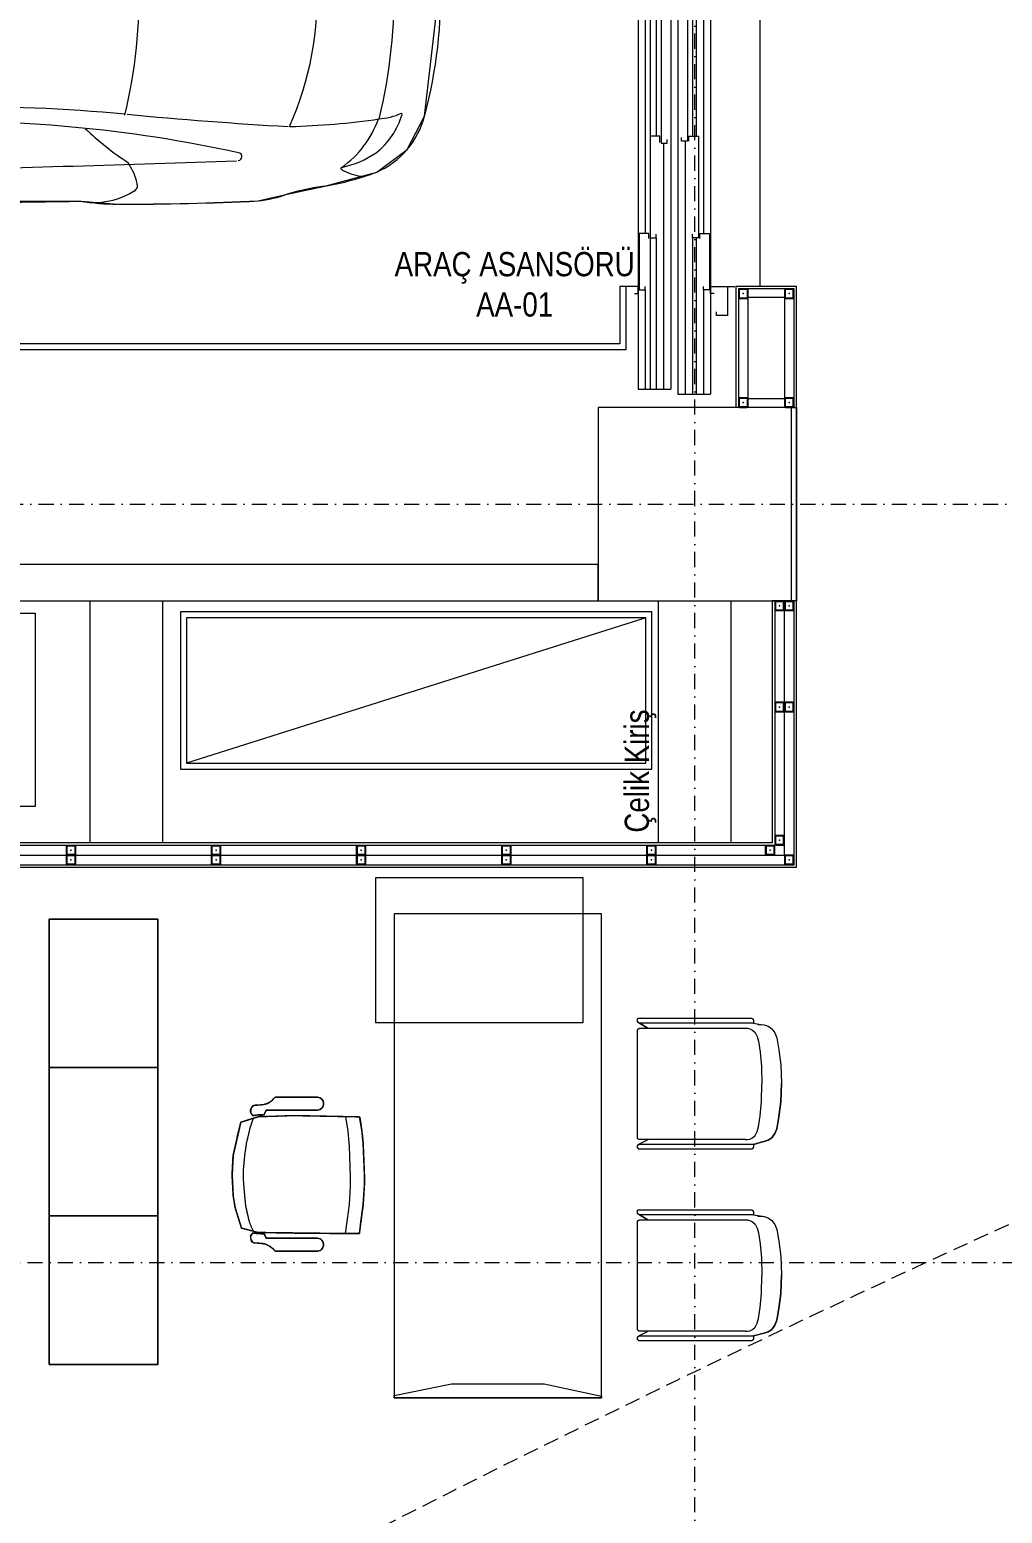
# Model space of a CAD drawing. Extents: x -1281 to 23780, y 0 to 7214.
# Drawn here: x 7592 to 7995, y 1568 to 2181 of the extents above; entities that cross this region are included whole.
import ezdxf
from ezdxf.xclip import XClip

# ---------------------------------------------------------------- set-up
doc = ezdxf.new("R2010")
doc.units = 0
doc.header["$LTSCALE"] = 25
doc.header["$MEASUREMENT"] = 0
doc.header["$XCLIPFRAME"] = 0
for name, pattern in [('DASHDOT2', [0.5, 0.25, -0.125, 0, -0.125]), ('DOT2', [0.125, 0, -0.125]), ('HIDDEN', [0.375, 0.25, -0.125])]:
    doc.linetypes.add(name, pattern=pattern)
doc.layers.get('0').update_dxf_attribs({"color": 9, "lineweight": 9})
for name, color, linetype, lineweight in [('00', 9, 'Continuous', 9), ('01', 9, 'Continuous', 9), ('04', 9, 'Continuous', 9), ('05', 9, 'Continuous', 9), ('05V', 9, 'Continuous', 9), ('06D', 9, 'Continuous', 9), ('10', 9, 'Continuous', 9), ('11', 9, 'Continuous', 9), ('14', 9, 'Continuous', 9), ('20', 9, 'DOT2', 9), ('21', 9, 'Continuous', 9), ('24', 9, 'DASHDOT2', 9), ('33', 9, 'BATTING', 9), ('35', 9, 'Continuous', 9), ('40', 9, 'Continuous', 9)]:
    doc.layers.add(name, color=color, linetype=linetype, lineweight=lineweight)
doc.styles.add('MuuM_TEXT-STANDART', font='ARIALN.TTF')
doc.linetypes.add('BATTING', pattern='A,0.0001,-0.1,[134,ltypeshp.shx,S=0.1,R=0,X=-0.1,Y=0],-0.2,[134,ltypeshp.shx,S=0.1,R=180,X=0.1,Y=0],-0.1', length=0.4001)

# ---------------------------------------------------------------- blocks, each defined once
blk = doc.blocks.new('Group-321-1')
at = {"lineweight": 0}
blk.add_line((384784.4115, 69370.3332), (384784.4025, 69370.333), dxfattribs=at)
blk.add_lwpolyline([(384783.7337, 69368.6844), (384784.4562, 69370.087), (384784.5363, 69370.2162), (384784.6671, 69370.4777), (384784.7897, 69370.7386), (384784.8195, 69370.8587), (384784.8615, 69371.012), (384784.9078, 69371.2302), (384784.8821, 69371.3838), (384784.7923, 69371.511), (384784.3139, 69371.8312)], dxfattribs=at)
for centre, radius, start, end in [((384783.4781, 69370.0639), 1.955, 47.82213, 64.69011), ((384783.2195, 69369.5931), 2.3005, 49.39154, 63.95538), ((384784.5586, 69371.2508), 0.3498, 356.62857, 48.06952), ((384784.4941, 69371.4395), 0.2436, 335.17406, 358.37121), ((384784.7399, 69371.4259), 0.00701, 59.86846, 111.34875), ((384784.5288, 69371.2049), 0.3125, 10.97646, 46.62082), ((384783.5314, 69370.1506), 1.343, 38.96815, 65.63874), ((384781.8315, 69372.3216), 3.0479, 334.21461, 341.20486), ((384784.4106, 69371.0507), 0.4181, 8.17799, 43.14791), ((384784.436, 69371.2157), 0.4025, 344.87136, 6.93609), ((384783.6723, 69371.3777), 1.2443, 342.93171, 353.19059), ((384784.6574, 69371.3463), 0.2984, 307.91253, 324.35119), ((384784.8286, 69371.1089), 0.00442, 156.7934, 286.8057), ((384784.7921, 69371.1821), 0.0862, 296.01639, 304.31017), ((384785.7608, 69370.6832), 0.9575, 159.91432, 169.43756), ((384768.9056, 69380.2116), 18.1799, 327.41502, 329.52117), ((384784.272, 69370.9318), 0.5525, 339.53334, 352.63243), ((384788.9005, 69367.1922), 5.6052, 140.49177, 154.76171), ((384784.589, 69370.7491), 0.0159, 335.25781, 146.65222), ((384782.8801, 69368.8575), 2.0531, 49.15292, 64.97396), ((384699.7855, 69410.5499), 93.6961, 334.028379, 334.853054), ((384773.8988, 69375.6976), 11.9668, 332.7589, 335.51885), ((384790.2301, 69366.5903), 7.1236, 147.53968, 159.57673), ((384783.8462, 69371.294), 1.1104, 288.38549, 300.06314), ((384784.4389, 69370.1168), 0.2179, 74.67138, 96.89437), ((384784.4908, 69370.2948), 0.0326, 47.10176, 80.1697), ((384784.2014, 69370.2765), 0.3186, 330.18057, 4.68324), ((384784.4824, 69370.2982), 0.0369, 5.3122, 33.85612), ((384783.6393, 69370.6814), 1.0105, 323.73754, 332.58665), ((384743.6698, 69390.211), 45.4809, 331.7595, 333.7383)]:
    blk.add_arc(centre, radius, start, end, dxfattribs=at)
blk = doc.blocks.new('Group-41-1')
for p, q in [((384804.5645, 69162.035), (384804.5645, 69161.585)), ((384805.1779, 69162.035), (384804.5645, 69162.035)), ((384805.1779, 69161.585), (384805.1779, 69162.035)), ((384804.5645, 69161.585), (384805.1779, 69161.585))]:
    blk.add_line(p, q)
at = {"flags": 128}
blk.add_lwpolyline([(384804.5645, 69162.035), (384805.1779, 69162.035), (384805.1779, 69161.585), (384804.5645, 69161.585)], close=True, dxfattribs=at)
blk = doc.blocks.new('Group-42-1')
at = {"layer": '05', "color": 7}
for p in [(-1.2267, 0), (-0.6133, 0), (0, 0)]:
    blk.add_blockref('Group-41-1', p, dxfattribs=at)
blk = doc.blocks.new('Group-32-1')
for p, q in [((384804.5516, 69159.371), (384804.573, 69159.3356)), ((384804.5731, 69159.3699), (384804.573, 69159.3694)), ((384804.573, 69159.3694), (384804.573, 69159.3689)), ((384804.573, 69159.3689), (384804.573, 69158.9239)), ((384804.5732, 69159.3709), (384804.5731, 69159.3704)), ((384804.5731, 69159.3704), (384804.5731, 69159.3699)), ((384804.5733, 69159.3713), (384804.5732, 69159.3709)), ((384804.5735, 69159.3718), (384804.5733, 69159.3713)), ((384804.5736, 69159.3723), (384804.5735, 69159.3718)), ((384804.5738, 69159.3727), (384804.5736, 69159.3723)), ((384804.574, 69159.3732), (384804.5738, 69159.3727)), ((384804.5742, 69159.3736), (384804.574, 69159.3732)), ((384804.5745, 69159.374), (384804.5742, 69159.3736)), ((384804.5747, 69159.3745), (384804.5745, 69159.374)), ((384804.575, 69159.3749), (384804.5747, 69159.3745)), ((384804.5753, 69159.3752), (384804.575, 69159.3749)), ((384804.5756, 69159.3756), (384804.5753, 69159.3752)), ((384804.576, 69159.376), (384804.5756, 69159.3756)), ((384804.5763, 69159.3763), (384804.576, 69159.376)), ((384804.5767, 69159.3766), (384804.5763, 69159.3763)), ((384804.5771, 69159.3769), (384804.5767, 69159.3766)), ((384804.5775, 69159.3772), (384804.5771, 69159.3769)), ((384804.5779, 69159.3775), (384804.5775, 69159.3772)), ((384804.5783, 69159.3777), (384804.5779, 69159.3775)), ((384804.5788, 69159.3779), (384804.5783, 69159.3777)), ((384804.5792, 69159.3781), (384804.5788, 69159.3779)), ((384804.5797, 69159.3783), (384804.5792, 69159.3781)), ((384804.5801, 69159.3785), (384804.5797, 69159.3783)), ((384804.5806, 69159.3786), (384804.5801, 69159.3785)), ((384804.5811, 69159.3787), (384804.5806, 69159.3786)), ((384804.5816, 69159.3788), (384804.5811, 69159.3787)), ((384804.5821, 69159.3789), (384804.5816, 69159.3788)), ((384804.5825, 69159.3789), (384804.5821, 69159.3789)), ((384804.583, 69159.3789), (384804.5825, 69159.3789)), ((384805.023, 69159.3789), (384804.583, 69159.3789)), ((384805.0235, 69159.3789), (384805.023, 69159.3789)), ((384805.024, 69159.3789), (384805.0235, 69159.3789)), ((384805.0245, 69159.3788), (384805.024, 69159.3789)), ((384805.0249, 69159.3787), (384805.0245, 69159.3788)), ((384805.0254, 69159.3786), (384805.0249, 69159.3787)), ((384805.0259, 69159.3785), (384805.0254, 69159.3786)), ((384805.0264, 69159.3783), (384805.0259, 69159.3785)), ((384805.0268, 69159.3781), (384805.0264, 69159.3783)), ((384805.0273, 69159.3779), (384805.0268, 69159.3781)), ((384805.0277, 69159.3777), (384805.0273, 69159.3779)), ((384805.0281, 69159.3775), (384805.0277, 69159.3777)), ((384805.0285, 69159.3772), (384805.0281, 69159.3775)), ((384805.029, 69159.3769), (384805.0285, 69159.3772)), ((384805.0293, 69159.3766), (384805.029, 69159.3769)), ((384805.0297, 69159.3763), (384805.0293, 69159.3766)), ((384805.0301, 69159.376), (384805.0297, 69159.3763)), ((384805.0304, 69159.3756), (384805.0301, 69159.376)), ((384805.0307, 69159.3752), (384805.0304, 69159.3756)), ((384805.031, 69159.3749), (384805.0307, 69159.3752)), ((384805.0313, 69159.3745), (384805.031, 69159.3749)), ((384805.0316, 69159.374), (384805.0313, 69159.3745)), ((384805.0318, 69159.3736), (384805.0316, 69159.374)), ((384805.032, 69159.3732), (384805.0318, 69159.3736)), ((384805.0322, 69159.3727), (384805.032, 69159.3732)), ((384805.0324, 69159.3723), (384805.0322, 69159.3727)), ((384805.0326, 69159.3718), (384805.0324, 69159.3723)), ((384805.0327, 69159.3713), (384805.0326, 69159.3718)), ((384805.0328, 69159.3709), (384805.0327, 69159.3713)), ((384805.0329, 69159.3704), (384805.0328, 69159.3709)), ((384805.0329, 69159.3699), (384805.0329, 69159.3704)), ((384805.033, 69159.3694), (384805.0329, 69159.3699)), ((384805.0521, 69159.3725), (384805.033, 69159.3345)), ((384805.033, 69159.3689), (384805.033, 69159.3694)), ((384805.033, 69158.9322), (384805.033, 69159.3689)), ((384805.033, 69158.9322), (384805.033, 69158.9322)), ((384804.5516, 69158.8992), (384804.558, 69158.8616)), ((384805.0524, 69158.8992), (384805.0423, 69158.8616))]:
    blk.add_line(p, q)
at = {"flags": 128}
for points in [[(384804.5309, 69158.9092), (384804.5309, 69158.9087), (384804.531, 69158.9082), (384804.531, 69158.9077), (384804.5311, 69158.9072), (384804.5312, 69158.9068), (384804.5314, 69158.9063), (384804.5315, 69158.9058), (384804.5317, 69158.9054), (384804.5319, 69158.9049), (384804.5321, 69158.9045), (384804.5324, 69158.904), (384804.5326, 69158.9036), (384804.5329, 69158.9032), (384804.5332, 69158.9028), (384804.5335, 69158.9025), (384804.5339, 69158.9021), (384804.5342, 69158.9018), (384804.5346, 69158.9015), (384804.535, 69158.9012), (384804.5354, 69158.9009), (384804.5358, 69158.9006), (384804.5362, 69158.9004), (384804.5367, 69158.9001), (384804.5371, 69158.8999), (384804.5376, 69158.8998), (384804.538, 69158.8996), (384804.5385, 69158.8995), (384804.539, 69158.8994), (384804.5395, 69158.8993), (384804.54, 69158.8992), (384804.5404, 69158.8992), (384804.5409, 69158.8992), (384804.5516, 69158.8992), (384804.5516, 69159.3689), (384804.5516, 69159.3694), (384804.5516, 69159.3699), (384804.5515, 69159.3704), (384804.5515, 69159.3709), (384804.5513, 69159.3713), (384804.5512, 69159.3718), (384804.5511, 69159.3723), (384804.5509, 69159.3727), (384804.5507, 69159.3732), (384804.5505, 69159.3736), (384804.5502, 69159.374), (384804.55, 69159.3745), (384804.5497, 69159.3749), (384804.5494, 69159.3752), (384804.5491, 69159.3756), (384804.5487, 69159.376), (384804.5484, 69159.3763), (384804.548, 69159.3766), (384804.5476, 69159.3769), (384804.5472, 69159.3772), (384804.5468, 69159.3775), (384804.5464, 69159.3777), (384804.5459, 69159.3779), (384804.5455, 69159.3781), (384804.545, 69159.3783), (384804.5445, 69159.3785), (384804.5441, 69159.3786), (384804.5436, 69159.3787), (384804.5431, 69159.3788), (384804.5426, 69159.3789), (384804.5421, 69159.3789), (384804.5416, 69159.3789), (384804.5359, 69159.3789), (384804.5357, 69159.3789), (384804.5354, 69159.3789), (384804.5352, 69159.3788), (384804.535, 69159.3788), (384804.5347, 69159.3788), (384804.5345, 69159.3787), (384804.5343, 69159.3786), (384804.534, 69159.3785), (384804.5338, 69159.3784), (384804.5336, 69159.3783), (384804.5334, 69159.3782), (384804.5332, 69159.3781), (384804.533, 69159.3779), (384804.5328, 69159.3778), (384804.5326, 69159.3776), (384804.5324, 69159.3774), (384804.5322, 69159.3773), (384804.5321, 69159.3771), (384804.5319, 69159.3769), (384804.5318, 69159.3767), (384804.5316, 69159.3765), (384804.5315, 69159.3763), (384804.5314, 69159.376), (384804.5313, 69159.3758), (384804.5312, 69159.3756), (384804.5312, 69159.3754), (384804.5311, 69159.3751), (384804.531, 69159.3749), (384804.531, 69159.3746), (384804.531, 69159.3744), (384804.5309, 69159.3741), (384804.5309, 69159.3739), (384804.5309, 69158.9092)], [(384805.0521, 69158.8992), (384805.0628, 69158.8992), (384805.0633, 69158.8992), (384805.0638, 69158.8992), (384805.0642, 69158.8993), (384805.0647, 69158.8994), (384805.0652, 69158.8995), (384805.0657, 69158.8996), (384805.0661, 69158.8998), (384805.0666, 69158.8999), (384805.0671, 69158.9001), (384805.0675, 69158.9004), (384805.0679, 69158.9006), (384805.0683, 69158.9009), (384805.0687, 69158.9012), (384805.0691, 69158.9015), (384805.0695, 69158.9018), (384805.0698, 69158.9021), (384805.0702, 69158.9025), (384805.0705, 69158.9028), (384805.0708, 69158.9032), (384805.0711, 69158.9036), (384805.0714, 69158.904), (384805.0716, 69158.9045), (384805.0718, 69158.9049), (384805.072, 69158.9054), (384805.0722, 69158.9058), (384805.0723, 69158.9063), (384805.0725, 69158.9068), (384805.0726, 69158.9072), (384805.0727, 69158.9077), (384805.0727, 69158.9082), (384805.0728, 69158.9087), (384805.0728, 69158.9092), (384805.0728, 69159.3689), (384805.0728, 69159.3694), (384805.0727, 69159.3699), (384805.0727, 69159.3704), (384805.0726, 69159.3709), (384805.0725, 69159.3713), (384805.0723, 69159.3718), (384805.0722, 69159.3723), (384805.072, 69159.3727), (384805.0718, 69159.3732), (384805.0716, 69159.3736), (384805.0714, 69159.374), (384805.0711, 69159.3745), (384805.0708, 69159.3749), (384805.0705, 69159.3752), (384805.0702, 69159.3756), (384805.0698, 69159.376), (384805.0695, 69159.3763), (384805.0691, 69159.3766), (384805.0687, 69159.3769), (384805.0683, 69159.3772), (384805.0679, 69159.3775), (384805.0675, 69159.3777), (384805.0671, 69159.3779), (384805.0666, 69159.3781), (384805.0661, 69159.3783), (384805.0657, 69159.3785), (384805.0652, 69159.3786), (384805.0647, 69159.3787), (384805.0642, 69159.3788), (384805.0638, 69159.3789), (384805.0633, 69159.3789), (384805.0628, 69159.3789), (384805.0621, 69159.3789), (384805.0616, 69159.3789), (384805.0611, 69159.3789), (384805.0606, 69159.3788), (384805.0601, 69159.3787), (384805.0596, 69159.3786), (384805.0592, 69159.3785), (384805.0587, 69159.3783), (384805.0582, 69159.3781), (384805.0578, 69159.3779), (384805.0574, 69159.3777), (384805.0569, 69159.3775), (384805.0565, 69159.3772), (384805.0561, 69159.3769), (384805.0557, 69159.3766), (384805.0554, 69159.3763), (384805.055, 69159.376), (384805.0547, 69159.3756), (384805.0543, 69159.3752), (384805.054, 69159.3749), (384805.0538, 69159.3745), (384805.0535, 69159.374), (384805.0533, 69159.3736), (384805.053, 69159.3732), (384805.0528, 69159.3727), (384805.0527, 69159.3723), (384805.0525, 69159.3718), (384805.0524, 69159.3713), (384805.0523, 69159.3709), (384805.0522, 69159.3704), (384805.0521, 69159.3699), (384805.0521, 69159.3694), (384805.0521, 69159.3689), (384805.0521, 69158.8992)]]:
    blk.add_lwpolyline(points, close=True, dxfattribs=at)
for points in [[(384804.5309, 69158.9092, 0.414214), (384804.5409, 69158.8992), (384804.5516, 69158.8992), (384804.5516, 69159.3689, 0.414214), (384804.5416, 69159.3789), (384804.5359, 69159.3789, 0.414214), (384804.5309, 69159.3739)], [(384805.0521, 69158.8992), (384805.0628, 69158.8992, 0.414214), (384805.0728, 69158.9092), (384805.0728, 69159.3689, 0.414214), (384805.0628, 69159.3789), (384805.0621, 69159.3789, 0.414214), (384805.0521, 69159.3689)]]:
    blk.add_lwpolyline(points, format="xyb", close=True, dxfattribs=at)
blk.add_lwpolyline([(384805.033, 69158.9322), (384805.033, 69159.3689, 0.414214), (384805.023, 69159.3789), (384804.583, 69159.3789, 0.414214), (384804.573, 69159.3689), (384804.573, 69158.9239), (384804.5738, 69158.9202)], format="xyb", dxfattribs=at)
for points in [[(384804.573, 69158.9322), (384804.573, 69158.9239), (384804.5752, 69158.9142), (384804.5804, 69158.903), (384804.5903, 69158.8926), (384804.6064, 69158.8839), (384804.6258, 69158.8783), (384804.6716, 69158.8721), (384804.7307, 69158.8665), (384804.803, 69158.8644)], [(384805.033, 69158.9322), (384805.033, 69158.9239), (384805.0308, 69158.9142), (384805.0256, 69158.903), (384805.0157, 69158.8926), (384804.9996, 69158.8839), (384804.9803, 69158.8783), (384804.9344, 69158.8721), (384804.8753, 69158.8665), (384804.803, 69158.8644)], [(384804.5569, 69158.8806), (384804.5569, 69158.8686), (384804.5592, 69158.8546), (384804.5647, 69158.8386), (384804.5752, 69158.8236), (384804.5922, 69158.8111), (384804.6127, 69158.8031), (384804.6612, 69158.7941), (384804.7237, 69158.7861), (384804.8002, 69158.7831)], [(384805.0434, 69158.8658), (384805.0434, 69158.8686), (384805.0412, 69158.8546), (384805.0357, 69158.8386), (384805.0252, 69158.8236), (384805.0082, 69158.8111), (384804.9877, 69158.8031), (384804.9392, 69158.7941), (384804.8767, 69158.7861), (384804.8002, 69158.7831)]]:
    blk.add_lwpolyline(points, dxfattribs=at)
at = {"layer": '40'}
blk.add_lwpolyline([(384805.023, 69159.3789), (384804.583, 69159.3789, 0.414214), (384804.573, 69159.3689), (384804.573, 69159.3366), (384804.573, 69159.3356), (384804.5516, 69159.371), (384804.551, 69159.3725, 0.309775), (384804.5416, 69159.3789), (384804.5359, 69159.3789, 0.413784), (384804.5309, 69159.3739), (384804.5309, 69158.9092, 0.414214), (384804.5409, 69158.8992), (384804.5516, 69158.8992), (384804.5569, 69158.8686), (384804.5592, 69158.8546), (384804.5647, 69158.8386), (384804.5752, 69158.8236), (384804.5922, 69158.8111), (384804.6127, 69158.8031), (384804.6612, 69158.7941), (384804.7237, 69158.7861), (384804.8002, 69158.7831), (384804.8384, 69158.7846), (384804.8767, 69158.7861), (384804.9392, 69158.7941), (384804.9877, 69158.8031), (384805.0082, 69158.8111), (384805.0252, 69158.8236), (384805.0357, 69158.8386), (384805.0412, 69158.8546), (384805.0473, 69158.8804), (384805.0524, 69158.8992), (384805.0628, 69158.8992, 0.414214), (384805.0728, 69158.9092), (384805.0728, 69159.3689, 0.781144), (384805.0521, 69159.3725), (384805.033, 69159.3345), (384805.033, 69159.3689, 0.407263), (384805.0232, 69159.3789)], format="xyb", close=True, dxfattribs=at)
blk = doc.blocks.new('Group-258-1')
at = {"linetype": 'Continuous'}
for p, q in [((384800.0983, 69164.505), (384800.0936, 69164.5084)), ((384800.71, 69164.505), (384800.7146, 69164.5084)), ((384800.2257, 69164.3995), (384800.1668, 69164.4084)), ((384800.2892, 69164.3936), (384800.2257, 69164.3995)), ((384800.3717, 69164.3904), (384800.2892, 69164.3936)), ((384800.4137, 69164.389), (384800.3717, 69164.3904)), ((384800.4502, 69164.389), (384800.4137, 69164.389)), ((384800.4792, 69164.3908), (384800.4502, 69164.389)), ((384800.5299, 69164.394), (384800.4792, 69164.3908)), ((384800.5895, 69164.4019), (384800.5299, 69164.394)), ((384800.6491, 69164.4097), (384800.5895, 69164.4019))]:
    blk.add_line(p, q, dxfattribs=at)
at = {"linetype": 'Continuous', "flags": 128}
for points in [[(384800.0862, 69164.6997), (384800.0862, 69164.6409), (384800.0862, 69164.6409)], [(384800.722, 69164.6997), (384800.722, 69164.6409), (384800.722, 69164.6409)], [(384800.0862, 69164.6409), (384800.0862, 69164.5259), (384800.0862, 69164.6409)], [(384800.1395, 69164.5259), (384800.1395, 69164.6409), (384800.1395, 69164.6409)], [(384800.6687, 69164.5259), (384800.6687, 69164.6409), (384800.6687, 69164.6409)], [(384800.722, 69164.6409), (384800.722, 69164.5259), (384800.722, 69164.6409)], [(384800.0862, 69164.5259), (384800.0862, 69164.5259), (384800.087, 69164.52)], [(384800.0862, 69164.5259), (384800.087, 69164.52), (384800.087, 69164.52)], [(384800.087, 69164.52), (384800.087, 69164.52), (384800.0892, 69164.5143)], [(384800.087, 69164.52), (384800.0892, 69164.5143), (384800.0892, 69164.5143)], [(384800.0892, 69164.5143), (384800.0892, 69164.5143), (384800.0929, 69164.5094)], [(384800.0892, 69164.5143), (384800.0936, 69164.5084), (384800.0929, 69164.5094)], [(384800.0977, 69164.5054), (384800.0977, 69164.5054), (384800.1034, 69164.5026)], [(384800.0977, 69164.5054), (384800.1034, 69164.5026), (384800.1034, 69164.5026)], [(384800.1223, 69164.5026), (384800.1223, 69164.5026), (384800.128, 69164.5054)], [(384800.1223, 69164.5026), (384800.128, 69164.5054), (384800.128, 69164.5054)], [(384800.128, 69164.5054), (384800.128, 69164.5054), (384800.1328, 69164.5094)], [(384800.128, 69164.5054), (384800.1328, 69164.5094), (384800.1328, 69164.5094)], [(384800.1328, 69164.5094), (384800.1328, 69164.5094), (384800.1365, 69164.5143)], [(384800.1328, 69164.5094), (384800.1365, 69164.5143), (384800.1365, 69164.5143)], [(384800.1365, 69164.5143), (384800.1365, 69164.5143), (384800.1387, 69164.52)], [(384800.1365, 69164.5143), (384800.1387, 69164.52), (384800.1387, 69164.52)], [(384800.1387, 69164.52), (384800.1387, 69164.52), (384800.1395, 69164.5259)], [(384800.1387, 69164.52), (384800.1395, 69164.5259), (384800.1395, 69164.5259)], [(384800.6695, 69164.52), (384800.6695, 69164.52), (384800.6687, 69164.5259)], [(384800.6695, 69164.52), (384800.6687, 69164.5259), (384800.6687, 69164.5259)], [(384800.6718, 69164.5143), (384800.6718, 69164.5143), (384800.6695, 69164.52)], [(384800.6718, 69164.5143), (384800.6695, 69164.52), (384800.6695, 69164.52)], [(384800.6754, 69164.5094), (384800.6754, 69164.5094), (384800.6718, 69164.5143)], [(384800.6754, 69164.5094), (384800.6718, 69164.5143), (384800.6718, 69164.5143)], [(384800.6802, 69164.5054), (384800.6802, 69164.5054), (384800.6754, 69164.5094)], [(384800.6802, 69164.5054), (384800.6754, 69164.5094), (384800.6754, 69164.5094)], [(384800.6859, 69164.5026), (384800.6859, 69164.5026), (384800.6802, 69164.5054)], [(384800.6859, 69164.5026), (384800.6802, 69164.5054), (384800.6802, 69164.5054)], [(384800.7105, 69164.5054), (384800.7105, 69164.5054), (384800.7048, 69164.5026)], [(384800.7105, 69164.5054), (384800.7048, 69164.5026), (384800.7048, 69164.5026)], [(384800.719, 69164.5143), (384800.7146, 69164.5084), (384800.7153, 69164.5094)], [(384800.719, 69164.5143), (384800.719, 69164.5143), (384800.7153, 69164.5094)], [(384800.7213, 69164.52), (384800.7213, 69164.52), (384800.719, 69164.5143)], [(384800.7213, 69164.52), (384800.719, 69164.5143), (384800.719, 69164.5143)], [(384800.722, 69164.5259), (384800.722, 69164.5259), (384800.7213, 69164.52)], [(384800.722, 69164.5259), (384800.7213, 69164.52), (384800.7213, 69164.52)], [(384800.1034, 69164.5026), (384800.1034, 69164.5026), (384800.1096, 69164.5011)], [(384800.1034, 69164.5026), (384800.1096, 69164.5011), (384800.1096, 69164.5011)], [(384800.1096, 69164.5011), (384800.1096, 69164.5011), (384800.1161, 69164.5011)], [(384800.1096, 69164.5011), (384800.1161, 69164.5011), (384800.1161, 69164.5011)], [(384800.1161, 69164.5011), (384800.1161, 69164.5011), (384800.1223, 69164.5026)], [(384800.1161, 69164.5011), (384800.1223, 69164.5026), (384800.1223, 69164.5026)], [(384800.6922, 69164.5011), (384800.6922, 69164.5011), (384800.6859, 69164.5026)], [(384800.6922, 69164.5011), (384800.6859, 69164.5026), (384800.6859, 69164.5026)], [(384800.6986, 69164.5011), (384800.6986, 69164.5011), (384800.6922, 69164.5011)], [(384800.6986, 69164.5011), (384800.6922, 69164.5011), (384800.6922, 69164.5011)], [(384800.7048, 69164.5026), (384800.7048, 69164.5026), (384800.6986, 69164.5011)], [(384800.7048, 69164.5026), (384800.6986, 69164.5011), (384800.6986, 69164.5011)]]:
    blk.add_lwpolyline(points, close=True, dxfattribs=at)
at = {"linetype": 'Continuous'}
for points in [[(384800.3272, 69164.8751), (384800.2792, 69164.8644), (384800.2312, 69164.8536)], [(384800.4074, 69164.8792), (384800.3673, 69164.8772), (384800.3272, 69164.8751)], [(384800.4932, 69164.8746), (384800.4503, 69164.8769), (384800.4074, 69164.8792)], [(384800.5432, 69164.8666), (384800.5182, 69164.8706), (384800.4932, 69164.8746)], [(384800.1886, 69164.8426), (384800.1775, 69164.8055), (384800.1663, 69164.7685)], [(384800.2312, 69164.8536), (384800.2099, 69164.8481), (384800.1886, 69164.8426)], [(384800.2746, 69164.8191), (384800.2429, 69164.8115), (384800.2113, 69164.8039)], [(384800.3252, 69164.8264), (384800.2999, 69164.8227), (384800.2746, 69164.8191)], [(384800.3841, 69164.8318), (384800.3546, 69164.8291), (384800.3252, 69164.8264)], [(384800.4307, 69164.8318), (384800.4074, 69164.8318), (384800.3841, 69164.8318)], [(384800.4872, 69164.8271), (384800.4589, 69164.8295), (384800.4307, 69164.8318)], [(384800.5356, 69164.8225), (384800.5114, 69164.8248), (384800.4872, 69164.8271)], [(384800.5919, 69164.8096), (384800.5638, 69164.8161), (384800.5356, 69164.8225)], [(384800.6271, 69164.8405), (384800.5851, 69164.8535), (384800.5432, 69164.8666)], [(384800.6454, 69164.7717), (384800.6363, 69164.8061), (384800.6271, 69164.8405)], [(384800.0854, 69164.7011), (384800.1126, 69164.7212), (384800.1182, 69164.7571)], [(384800.1182, 69164.7571), (384800.1184, 69164.788), (384800.1261, 69164.8013), (384800.1481, 69164.8026)], [(384800.1481, 69164.8026), (384800.1523, 69164.8031), (384800.1616, 69164.7937)], [(384800.1585, 69164.7715), (384800.1583, 69164.7588), (384800.158, 69164.7461)], [(384800.1616, 69164.7937), (384800.1601, 69164.7826), (384800.1585, 69164.7715)], [(384800.1663, 69164.7685), (384800.1639, 69164.6975), (384800.1616, 69164.6266)], [(384800.2113, 69164.8039), (384800.1911, 69164.7972), (384800.1708, 69164.7905)], [(384800.637, 69164.7924), (384800.6046, 69164.8075), (384800.5919, 69164.8096)], [(384800.6491, 69164.4746), (384800.6472, 69164.6232), (384800.6454, 69164.7717)], [(384800.6601, 69164.8026), (384800.656, 69164.8031), (384800.6466, 69164.7937)], [(384800.6466, 69164.7937), (384800.6482, 69164.7826), (384800.6497, 69164.7715)], [(384800.6497, 69164.7715), (384800.65, 69164.7588), (384800.6502, 69164.7461)], [(384800.69, 69164.7571), (384800.6898, 69164.788), (384800.6822, 69164.8013), (384800.6601, 69164.8026)], [(384800.7229, 69164.7011), (384800.6957, 69164.7212), (384800.69, 69164.7571)], [(384800.158, 69164.7461), (384800.1488, 69164.7423), (384800.1395, 69164.7385)], [(384800.1395, 69164.7385), (384800.1395, 69164.6897), (384800.1395, 69164.6409)], [(384800.6502, 69164.7461), (384800.6595, 69164.7423), (384800.6687, 69164.7385)], [(384800.6687, 69164.7385), (384800.6687, 69164.6897), (384800.6687, 69164.6409)], [(384800.1616, 69164.6266), (384800.1642, 69164.4892), (384800.1668, 69164.3518)], [(384800.6491, 69164.3531), (384800.6491, 69164.4138), (384800.6491, 69164.4746)], [(384800.1668, 69164.3518), (384800.2302, 69164.3409), (384800.278, 69164.3374)], [(384800.278, 69164.3374), (384800.3427, 69164.3349), (384800.4074, 69164.3324)], [(384800.4074, 69164.3324), (384800.4288, 69164.3324), (384800.4502, 69164.3324)], [(384800.4502, 69164.3324), (384800.4901, 69164.3349), (384800.5299, 69164.3374)], [(384800.5299, 69164.3374), (384800.5895, 69164.3452), (384800.6491, 69164.3531)]]:
    blk.add_open_spline(points, degree=2, dxfattribs=at)
at = {"layer": '40'}
blk.add_lwpolyline([(384800.6491, 69164.3531), (384800.5895, 69164.3452), (384800.5299, 69164.3374), (384800.4502, 69164.3324), (384800.4074, 69164.3324), (384800.3427, 69164.3349), (384800.278, 69164.3374), (384800.2222, 69164.3433), (384800.1668, 69164.3518), (384800.1642, 69164.4892), (384800.1616, 69164.6266), (384800.1639, 69164.6975), (384800.1663, 69164.7685), (384800.1732, 69164.7913), (384800.1886, 69164.8426), (384800.3272, 69164.8751), (384800.4074, 69164.8792), (384800.4932, 69164.8746), (384800.5432, 69164.8666), (384800.6271, 69164.8405), (384800.6454, 69164.7717), (384800.6472, 69164.6232), (384800.6491, 69164.4746), (384800.6491, 69164.4097)], close=True, dxfattribs=at)
for points in [[(384800.1395, 69164.7385), (384800.158, 69164.7461), (384800.1583, 69164.7588), (384800.1585, 69164.7715), (384800.1616, 69164.7937), (384800.1481, 69164.8026, 0.293897), (384800.1206, 69164.7899), (384800.1182, 69164.7571, -0.205), (384800.0854, 69164.7011), (384800.0862, 69164.6997), (384800.0862, 69164.5259, 0.937941), (384800.1395, 69164.5259)], [(384800.6687, 69164.7385), (384800.6502, 69164.7461), (384800.65, 69164.7588), (384800.6497, 69164.7715), (384800.6466, 69164.7937), (384800.6601, 69164.8026, -0.293897), (384800.6877, 69164.7899), (384800.69, 69164.7571, 0.205), (384800.7229, 69164.7011), (384800.722, 69164.6997), (384800.722, 69164.5259, -0.937941), (384800.6687, 69164.5259)]]:
    blk.add_lwpolyline(points, format="xyb", close=True, dxfattribs=at)
blk = doc.blocks.new('p-ma-audi')
for p, q in [((-7.57, 155.19), (-7.57, 200)), ((-85.7, 155.19), (-7.57, 155.19))]:
    blk.add_line(p, q)
at = {"flags": 128}
for points in [[(-7.57, 200), (-7.57, 214.96), (-93.45, 214.96), (-93.45, 155.19), (-85.7, 155.19)], [(-85.7, 0.04), (-85.7, 0.94), (-61.93, 5.88), (-23.62, 5.88), (0, 0.73), (0, 0), (-85.67, 0)]]:
    blk.add_lwpolyline(points, dxfattribs=at)
for points in [[(-85.7, 200), (-85.7, 0), (0, 0), (0, 200), (-85.7, 200)], [(-85.7, 200), (-85.7, 0), (0, 0), (0, 200)]]:
    blk.add_lwpolyline(points, close=True, dxfattribs=at)
blk = doc.blocks.new('p-kolon_80x80')
blk.add_lwpolyline([(-40, -40), (40, -40), (40, 40), (-40, 40)], close=True)
blk = doc.blocks.new('p-arac asansoru')
for p, q in [((33.7, -134.5), (33.7, 488.5)), ((36.2, -132), (36.2, 486)), ((59.9, -134.5), (33.7, -134.5)), ((59.9, -132), (36.2, -132)), ((59.9, -134.5), (59.9, -132)), ((17.4, -139.5), (17.4, -153)), ((354.9, -139.5), (17.4, -139.5)), ((58.4, -142.5), (17.4, -142.5)), ((79.9, -144.5), (17.4, -144.5)), ((79.9, -147), (17.4, -147)), ((296.9, -142.5), (81.7, -142.5)), ((250.5, -144.5), (121.9, -144.5)), ((250.5, -147), (121.9, -147)), ((119.05, -150), (17.4, -150)), ((354.9, -153), (17.4, -153)), ((15.4, -156), (15.4, -169.5)), ((356.9, -156), (15.4, -156)), ((119.9, -159), (15.4, -159)), ((79.9, -162), (15.4, -162)), ((79.9, -163.5), (15.4, -163.5)), ((250.5, -162), (121.9, -162)), ((250.5, -163.5), (121.9, -163.5)), ((58.4, -166.5), (15.4, -166.5)), ((356.9, -169.5), (15.4, -169.5)), ((296.9, -166.5), (81.7, -166.5)), ((59.9, -176.5), (59.9, -179.5))]:
    blk.add_line(p, q)
for points in [[(56.9, -138), (56.9, -139.5), (59.9, -139.5), (59.9, -134.5)], [(79.7, -144), (81.7, -144), (81.7, -140), (58.4, -140), (58.4, -142.5), (59.9, -142.5)], [(119.4, -148.5), (121.9, -148.5), (121.9, -144.5), (79.9, -144.5), (79.9, -147), (81.4, -147)], [(184.55, -153), (186.05, -153), (186.05, -149), (119.05, -149), (119.05, -151.5), (120.55, -151.5)], [(185.4, -156), (186.9, -156), (186.9, -157.9), (185.4, -157.9), (185.4, -160), (119.9, -160), (119.9, -157.5), (121.4, -157.5)], [(79.7, -165), (81.7, -165), (81.7, -169), (58.4, -169), (58.4, -166.5), (59.9, -166.5)], [(119.9, -160.5), (121.9, -160.5), (121.9, -164.5), (79.9, -164.5), (79.9, -162), (81.4, -162)], [(56.9, -171), (56.9, -169.5), (59.9, -169.5), (59.9, -176.5), (47.9, -176.5), (47.9, -172), (49.4, -172)]]:
    blk.add_lwpolyline(points)
blk = doc.blocks.new('Prf-40x40')
for points in [[(1.5, -2), (-1.5, -2, -0.414214), (-2, -1.5), (-2, 1.5, -0.414214), (-1.5, 2), (1.5, 2, -0.414214), (2, 1.5), (2, -1.5, -0.414214)], [(1.5, -1.7), (-1.5, -1.7, -0.414214), (-1.7, -1.5), (-1.7, 1.5, -0.414214), (-1.5, 1.7), (1.5, 1.7, -0.414214), (1.7, 1.5), (1.7, -1.5, -0.414214)]]:
    blk.add_lwpolyline(points, format="xyb", close=True)
blk.add_point((0, 0))

msp = doc.modelspace()

# ---------------------------------------------------------------- linework, layer by layer
at = {"layer": '00'}
msp.add_lwpolyline([(7207.5, 1945), (7827.5, 1945), (7827.5, 1960), (7207.5, 1960)], close=True, dxfattribs=at)
at = {"layer": '06D'}
msp.add_line((7847.25, 1938), (7657.25, 1878), dxfattribs=at)
for points in [[(7904.5, 2028.5), (7889.5, 2028.5), (7889.5, 2070.5), (7904.5, 2070.5)], [(7594.75, 1860), (7439.75, 1860), (7439.75, 1940), (7594.75, 1940)], [(7654.75, 1875.5), (7849.75, 1875.5), (7849.75, 1940.5), (7654.75, 1940.5)], [(7657.25, 1878), (7847.25, 1878), (7847.25, 1938), (7657.25, 1938)]]:
    msp.add_lwpolyline(points, close=True, dxfattribs=at)
for points in [[(7617.5, 1845), (7617.5, 1945)], [(7647.5, 1845), (7647.5, 1945)], [(7852.5, 1845), (7852.5, 1945)], [(7882.5, 1845), (7882.5, 1945)], [(7129.5, 1840), (7898.61, 1840), (7904.5, 1840), (7904.5, 1846.13), (7904.5, 1943)]]:
    msp.add_lwpolyline(points, dxfattribs=at)
at = {"layer": '11'}
for points in [[(7909.5, 2025), (7909.5, 2075), (7884.5, 2075), (7884.5, 2025)], [(7908.5, 2025), (7908.5, 2074), (7885.5, 2074), (7885.5, 2025)], [(7126.5, 1836), (7908.5, 1836), (7908.5, 1945)], [(7127.5, 1835), (7909.5, 1835), (7909.5, 1945), (7899.5, 1945), (7899.5, 1845), (7127.5, 1845)], [(7900.5, 1944), (7900.5, 1844), (7127.5, 1844)]]:
    msp.add_lwpolyline(points, dxfattribs=at)
at = {"layer": '14'}
msp.add_lwpolyline([(7907.5, 2025), (7909.5, 2025), (7909.5, 1945)], dxfattribs=at)
at = {"layer": '20', "linetype": 'HIDDEN', "lineweight": 0}
for points in [[(7497.5, 1433.22, -0.101512), (9968.66, 2228.47, -0.101512)], [(7129.5, 979.76, -0.152644), (10705.5, 2076.19, -0.10573)]]:
    msp.add_lwpolyline(points, format="xyb", dxfattribs=at)
at = {"layer": '21', "linetype": 'DASHDOT2'}
msp.add_lwpolyline([(6835.48, 1671.62), (10934.42, 1671.62)], dxfattribs=at)
at = {"layer": '24'}
for points in [[(7867.5, 195), (7867.5, 4035)], [(6827.5, 1985), (11027.5, 1985)]]:
    msp.add_lwpolyline(points, dxfattribs=at)
at = {"layer": '33', "ltscale": 0.4}
msp.add_lwpolyline([(7129.5, 1840), (7898.61, 1840), (7904.5, 1840), (7904.5, 1846.13), (7904.5, 1943)], dxfattribs=at)
at = {"layer": '35'}
msp.add_lwpolyline([(10004.84, 1897.89, 0.099521), (7703.07, 1167.17), (7703.07, 1167.17), (7647.15, 1268.13, 0.006902), (7497.58, 1182.57), (7497.58, 1835), (7909.5, 1835), (7909.5, 2075), (7894.5, 2075), (7894.5, 2325), (7909.5, 2325), (7909.5, 2483.5), (7895.44, 2489.8), (7892.5, 2489.8), (7892.5, 2570.2), (7895.5, 2570.2), (7909.5, 2576.5), (7909.5, 2652), (7890.5, 2652), (7890.5, 2768), (7909.5, 2768), (7909.5, 2803), (8525.5, 2803)], format="xyb", dxfattribs=at)

# ---------------------------------------------------------------- block references
at = {"layer": '01'}
msp.add_blockref('p-kolon_80x80', (7867.5, 1985), dxfattribs=at)
at = {"layer": '04', "xscale": 99.99999999999999, "yscale": 99.99999999999999, "zscale": 99.99999999999999, "rotation": 297.1763778173342}
msp.add_blockref('Group-321-1', (-23737888.71, 31064370), dxfattribs=at)
at = {"layer": '05', "color": 7}
msp.add_blockref('p-ma-audi', (7828.84, 1615.66), dxfattribs=at)
at = {"layer": '05', "color": 7, "xscale": -100, "yscale": 100, "zscale": 100, "rotation": 90}
msp.add_blockref('Group-42-1', (6923803.96, 38482147.3), dxfattribs=at)
at = {"layer": '05', "color": 7, "extrusion": (0, 0, -1), "xscale": 100, "yscale": 100, "zscale": -100, "rotation": 270}
for name, p in [('Group-32-1', (-6923781.64, 38482225.69)), ('Group-258-1', (-6924164.06, 38481748.53)), ('Group-32-1', (-6923781.64, 38482146.51))]:
    msp.add_blockref(name, p, dxfattribs=at)
at = {"layer": '05V'}
ref = msp.add_blockref('p-arac asansoru', (7704.5, 2015.1), dxfattribs=dict(at, rotation=90))
XClip(ref).set_block_clipping_path([(-70.1000000362, -202.9999999557), (374.9000042902, 532.0000000443)])
at = {"layer": '10', "xscale": -1}
for p in [(7887.5, 2072), (7906.5, 2072), (7887.5, 2027), (7906.5, 2027), (7902.5, 1943), (7906.5, 1943), (7902.5, 1901.13), (7906.5, 1901.13), (7902.5, 1846.13), (7609.5, 1842), (7609.5, 1838), (7669.5, 1842), (7669.5, 1838), (7729.5, 1842), (7729.5, 1838), (7789.5, 1842), (7789.5, 1838), (7849.5, 1842), (7849.5, 1838), (7898.61, 1842), (7906.5, 1838)]:
    msp.add_blockref('Prf-40x40', p, dxfattribs=at)

# ---------------------------------------------------------------- texts
at = {"layer": '21', "insert": (7792.98, 2075.78), "char_height": 10, "attachment_point": 5, "style": 'MuuM_TEXT-STANDART'}
msp.add_mtext_dynamic_manual_height_columns('ARAÇ ASANSÖRÜ\\PAA-01', width=388.5584, gutter_width=156.51, heights=[0], dxfattribs=at)
at = {"layer": '21', "insert": (7845.04, 1849.25), "char_height": 10, "attachment_point": 4, "rotation": 90, "style": 'MuuM_TEXT-STANDART'}
msp.add_mtext_dynamic_manual_height_columns('Çelik Kiriş', width=388.5584, gutter_width=156.51, heights=[0], dxfattribs=at)

doc.saveas('drawing.dxf')
